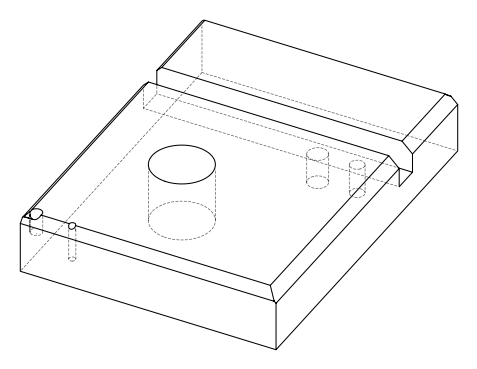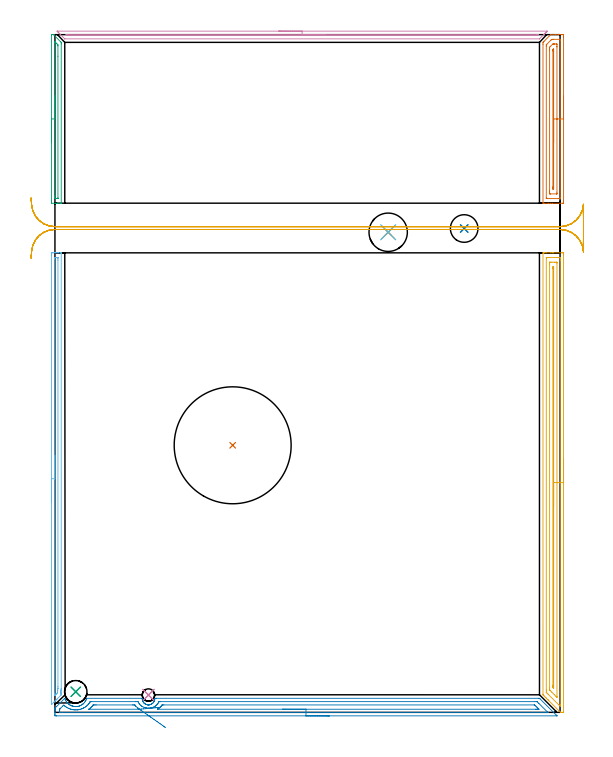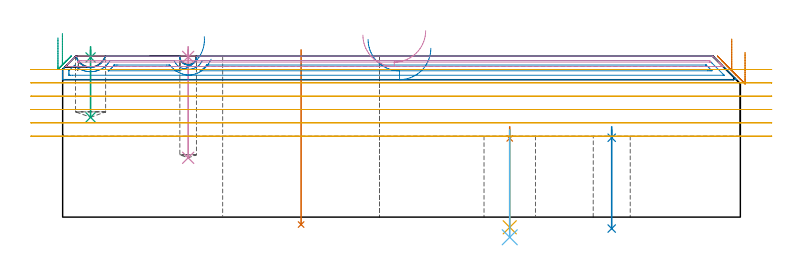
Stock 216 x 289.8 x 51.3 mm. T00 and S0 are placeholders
(PLAN: 17 operations, 8 tool changes, 29.4 min)
(1 SPOT_DRILL | STEP1HOLE | NXT0321_9005460120000 | 0.04 min | 2802 mm3)
(2 SPOT_DRILL_1 | STEP1HOLE_2 | NXT0321_9005460120000 | 0.03 min | 2780 mm3)
(3 SPOT_DRILL_2 | STEP1POCKET | NXT0321_9005460120000 | 0.03 min | 1 mm3)
(4 SPOT_DRILL_3 | STEP1POCKET_1 | NXT0321_9005460120000 | 0.03 min | 0 mm3)
(5 DRILL_THROUGH_HOLE_INTO_CENTER | STEP1HOLE | NXT0301_067 | 0.13 min | 1891 mm3)
(6 DRILL_TO_ENLARGE_THROUGH_HOLE | STEP1HOLE | UGT0301_288 | 0.14 min | 6132 mm3)
(7 INDEXABLE_INSERT_DRILL_THROUGH_HOLE_FROM_SOLID | STEP1HOLE_1 | NXT0302_038 | 0.22 min | 100703 mm3)
(8 DRILL_THROUGH_HOLE_INTO_CENTER_1 | STEP1HOLE_2 | NXT0301_089 | 0.13 min | 2913 mm3)
(9 DRILL_BLIND_HOLE_INTO_CENTER | STEP1POCKET | NXT0301_067 | 0.09 min | 1321 mm3)
(10 DRILL_BLIND_HOLE_INTO_CENTER_1 | STEP1POCKET_1 | NXT0301_024 | 0.14 min | 694 mm3)
(11 AREA_MILL | FG_CHAMFER_SURFACE | UGT0205_001 | 6.35 min | 7817 mm3)
(12 AREA_MILL_1 | FG_CHAMFER_SURFACE_1 | UGT0205_001 | 3.23 min | 1752 mm3)
(13 AREA_MILL_2 | FG_CHAMFER_SURFACE_2 | UGT0205_001 | 2.45 min | 3002 mm3)
(14 AREA_MILL_3 | FG_CHAMFER_SURFACE_3 | UGT0205_001 | 5.31 min | 5803 mm3)
(15 AREA_MILL_4 | FG_CHAMFER_SURFACE_4 | UGT0205_001 | 1.3 min | 664 mm3)
(16 AREA_MILL_5 | FG_CHAMFER_SURFACE_5 | UGT0205_001 | 3.45 min | 1115 mm3)
(17 MILL_RECTANGULAR_SLOT | SLOT_RECTANGULAR | UGT0201_136 | Follow Part, ap 5, ae 75% | 6.29 min | 108094 mm3)
(TOOL NXT0321_9005460120000 | NC Spot Drill, 142deg, 12mm, Carbide, Uncoated | D12 PA142 FL30 Z2)
(TOOL NXT0301_067 | Carbide Drill 9.6mm [860.1-0960-029A1-MM 2214] | D9.6 PA140 FL47 Z2)
(TOOL UGT0301_288 | Twist Drill 16.4 mm | D16.4 PA118 FL125 Z2)
(TOOL NXT0302_038 | Index. Insert Drill 50mm [880-D5000L50-04] | D50 PA176 FL200 Z2)
(TOOL NXT0301_089 | Carbide Drill 11.8mm [860.1-1180-035A1-MM 2214] | D11.8 PA140 FL55 Z2)
(TOOL NXT0301_024 | Carbide Drill 5.3mm [860.1-0530-027A1-MM 2214] | D5.3 PA140 FL44 Z2)
(TOOL UGT0205_001 | Chamfer Mill 20 x 3 x 45 deg. | D20 FL50 Z2)
(TOOL UGT0201_136 | Carbide End Mill 20.0 | D20 FL30 Z4)
(OP 1 SPOT_DRILL)
G17 G21 G94 G90
T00 M6
G54
G17 G0 G90 X142.5 Y205.3 S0 M3
G43 Z61.3 H0
G94 G81 G98 Z25.094 F250. R28.8
G80
M5
M2
(OP 2 SPOT_DRILL_1)
G17 G21 G94 G90
T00 M6
G54
G17 G0 G90 X175. Y206.9 S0 M3
G43 Z61.3 H0
G94 G81 G98 Z25.292 F250. R28.8
G80
M5
M2
(OP 3 SPOT_DRILL_2)
G17 G21 G94 G90
T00 M6
G54
G17 G0 G90 X8.9 Y8.8 S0 M3
G43 Z61.3 H0
G94 G81 G98 Z50.883 F250. R54.3
G80
M5
M2
(OP 4 SPOT_DRILL_3)
G17 G21 G94 G90
T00 M6
G54
G17 G0 G90 X40. Y7.4 S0 M3
G43 Z61.3 H0
G94 G81 G98 Z51.068 F250. R54.3
G80
M5
M2
(OP 5 DRILL_THROUGH_HOLE_INTO_CENTER)
G17 G21 G94 G90
T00 M6
G54
G17 G0 G90 X142.5 Y205.3 S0 M3
G43 Z61.3 H1
G94 G81 G98 Z-3.247 F250. R27.8
G80
M5
M2
(OP 6 DRILL_TO_ENLARGE_THROUGH_HOLE)
G17 G21 G94 G90
T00 M6
G54
G17 G0 G90 X142.5 Y205.3 S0 M3
G43 Z61.3 H0
G94 G81 G98 Z-6.427 F250. R27.8
G80
M5
M2
(OP 7 INDEXABLE_INSERT_DRILL_THROUGH_HOLE_FROM_SOLID)
G17 G21 G94 G90
T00 M6
G54
G17 G0 G90 X76. Y114.2 S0 M3
G43 Z61.3 H1
G94 G81 G98 Z-2.373 F250. R53.3
G80
M5
M2
(OP 8 DRILL_THROUGH_HOLE_INTO_CENTER_1)
G17 G21 G94 G90
T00 M6
G54
G17 G0 G90 X175. Y206.9 S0 M3
G43 Z61.3 H1
G94 G81 G98 Z-3.647 F250. R27.8
G80
M5
M2
(OP 9 DRILL_BLIND_HOLE_INTO_CENTER)
G17 G21 G94 G90
T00 M6
G54
G17 G0 G90 X8.9 Y8.8 S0 M3
G43 Z61.3 H1
G94 G81 G98 Z31.8 F250. R53.3
G80
M5
M2
(OP 10 DRILL_BLIND_HOLE_INTO_CENTER_1)
G17 G21 G94 G90
T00 M6
G54
G17 G0 G90 X40. Y7.4 S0 M3
G43 Z61.3 H1
G94 G81 G98 Z18.9 F250. R53.3
G80
M5
M2
(OP 11 AREA_MILL)
G17 G21 G94 G90
T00 M6
G54
G17 G0 G90 X217.5 Y108.25 S1061 M3
G43 Z61.3 H0
Z52.5
G94 G1 Y108.212 Z51.628 F250.
Y108.098 Z50.764
Y107.909 Z49.912
Y107.647 Z49.08
Y107.313 Z48.274
Y106.91 Z47.5
Y106.442 Z46.764
Y105.91 Z46.072
Y105.321 Z45.429
Y104.678 Z44.84
Y103.986 Z44.308
Y103.25 Z43.84
Y102.476 Z43.437
Y101.67 Z43.103
Y100.838 Z42.841
Y99.986 Z42.652
Y99.122 Z42.538
Y98.25 Z42.5
Y0.151
X217.495 Y0.037 Z42.504
X217.493 Y0.01 Z42.506
X217.348 Y0. Z42.651
X216.776 Z43.223
X216.198 Y0.01 Z43.8
X216.182 Y0.023 Z43.817
X216.049 Y0.151 Z43.949
X211.046 Y5.154 Z48.954
X210.899 Y5.3 Z49.098
X210.846 Y5.353 Z49.152
X210.198 Y6.002 Z49.802
X210.018 Y6.18 Z49.978
X209.361 Y6.839 Z50.639
X209.138 Y7.062 Z50.862
X208.904 Y7.296 Z51.096
X208.704 Y7.493 Z51.289
X208.7 Y7.731 Z51.3
Y196.439
X208.73 Y196.49 Z51.269
X208.9 Y196.5 Z51.099
X208.996 Z51.003
X209.424 Z50.576
X210.018 Z49.976
X212.077 Z47.921
X212.66 Z47.335
X213.111 Z46.884
X216.771 Z43.226
X217.062 Y196.497 Z42.935
X217.491 Y196.49 Z42.506
X217.495 Y196.342 Z42.503
X217.499 Y195.903 Z42.501
X217.5 Y195.46 Z42.5
Y98.25
X216.086 Z43.914
X216.085 Y3.369 Z43.915
Y3.272
X216.079 Y2.589 Z43.921
X215.379 Y3.272 Z44.621
X215.301 Y3.349 Z44.699
X210.899 Y7.751 Z49.101
X210.466 Y8.185 Z49.534
X210.249 Y8.407 Z49.751
X210.141 Y8.52 Z49.859
X210.121 Y8.546 Z49.879
X210.119 Y8.571 Z49.881
X210.117 Y8.623 Z49.883
X210.114 Y9.417 Z49.886
Y9.515
X210.115 Y194.319 Z49.885
X210.116 Y194.418 Z49.884
X210.118 Y194.466 Z49.882
X210.12 Y194.484 Z49.88
X210.149 Y194.49 Z49.851
X210.526 Y194.498 Z49.474
X210.899 Y194.499 Z49.101
X211.404 Y194.5 Z48.596
X214.926 Z45.074
X215.301 Y194.499 Z44.699
X215.81 Y194.497 Z44.19
X215.996 Y194.49 Z44.004
X216.079 Y194.473 Z43.921
X216.084 Y194.219 Z43.916
X216.085 Y194.12 Z43.915
X216.086 Y193.325 Z43.914
Y98.25
X214.672 Z45.328
X214.671 Y6.839 Z45.329
X214.67 Y6.587 Z45.33
X214.668 Y6.501 Z45.332
X214.665 Y6.451 Z45.335
X214.581 Y6.529 Z45.419
X214.421 Y6.682 Z45.579
X214.26 Y6.839 Z45.74
X213.54 Y7.559 Z46.46
X212.476 Y8.623 Z47.524
X211.779 Y9.323 Z48.221
X211.593 Y9.515 Z48.407
X211.535 Y9.583 Z48.465
X211.533 Y9.642 Z48.467
X211.531 Y9.767 Z48.469
X211.529 Y10.406 Z48.471
X211.528 Y10.66 Z48.472
X211.529 Y191.698 Z48.471
X211.531 Y192.336 Z48.469
X211.534 Y192.462 Z48.466
X211.535 Y192.486 Z48.465
X211.565 Y192.491 Z48.435
X211.62 Y192.498 Z48.38
X211.779 Y192.499 Z48.221
X212.498 Y192.5 Z47.502
X213.54 Z46.46
X214.26 Y192.499 Z45.74
X214.421 Y192.496 Z45.579
X214.582 Y192.49 Z45.418
X214.665 Y192.479 Z45.335
X214.668 Y192.421 Z45.332
X214.669 Y192.336 Z45.331
X214.671 Y192.083 Z45.329
X214.672 Y98.25 Z45.328
X213.257 Z46.743
Y10.693
X213.255 Y10.406 Z46.745
X213.252 Y10.332 Z46.748
X213.251 Y10.311 Z46.749
X213.238 Y10.321 Z46.762
X213.149 Y10.406 Z46.851
X212.95 Y10.624 Z47.05
X212.946 Y10.831 Z47.054
X212.944 Y11.011 Z47.056
X212.943 Y11.298 Z47.057
Y11.617
Y189.661
X212.944 Y189.947 Z47.056
X212.946 Y190.262 Z47.054
X212.95 Y190.424 Z47.05
X212.96 Y190.49 Z47.04
X213.003 Y190.493 Z46.997
X213.1 Y190.495 Z46.9
X213.197 Y190.493 Z46.803
X213.24 Y190.49 Z46.76
X213.25 Y190.424 Z46.75
X213.253 Y190.266 Z46.747
X213.256 Y189.948 Z46.744
X213.257 Y189.661 Z46.743
Y189.342
Y98.25
Y97.378 Z46.781
Y96.514 Z46.895
Y95.662 Z47.083
Y94.83 Z47.346
Y94.024 Z47.68
Y93.25 Z48.082
Y92.514 Z48.551
Y91.822 Z49.082
Y91.179 Z49.672
Y90.59 Z50.315
Y90.058 Z51.007
Y89.59 Z51.743
Y89.187 Z52.516
Y88.853 Z53.322
Y88.591 Z54.154
Y88.402 Z55.006
Y88.288 Z55.871
Y88.25 Z56.743
G0 Z61.3
M5
M2
(OP 12 AREA_MILL_1)
G17 G21 G94 G90
T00 M6
G54
G17 G0 G90 X-1.5 Y89.9 S1061 M3
G43 Z61.3 H0
Z57.1
G94 G1 Y89.938 Z56.228 F250.
Y90.052 Z55.364
Y90.241 Z54.512
Y90.503 Z53.68
Y90.837 Z52.874
Y91.24 Z52.1
Y91.708 Z51.364
Y92.24 Z50.672
Y92.829 Z50.029
Y93.472 Z49.44
Y94.164 Z48.909
Y94.9 Z48.44
Y95.674 Z48.037
Y96.48 Z47.703
Y97.312 Z47.441
Y98.164 Z47.252
Y99.028 Z47.138
Y99.9 Z47.1
Y195.354
X-1.499 Y195.888 Z47.101
X-1.496 Y196.243 Z47.102
X-1.492 Y196.49 Z47.103
X-1.149 Y196.5 Z47.446
X-0.873 Z47.722
X-0.274 Z48.32
X0.276 Z48.873
X0.6 Z49.196
X1.151 Z49.746
X1.474 Z50.069
X2.44 Z51.039
X2.572 Y196.497 Z51.165
X2.698 Y196.49 Z51.289
X2.7 Y196.334 Z51.3
X2.697 Y10.136 Z51.297
X2.691 Y10.02 Z51.286
X2.663 Y9.814 Z51.26
X2.66 Y9.797 Z51.258
X2.593 Y9.353 Z51.19
X2.591 Y9.321 Z51.186
X2.589 Y9.269 Z51.181
X2.564 Y8.907 Z51.156
X2.568 Y8.754 Z51.157
X2.572 Y8.461 Z51.168
X2.583 Y8.376 Z51.176
X2.61 Y8.112 Z51.21
X2.622 Y8.013 Z51.221
X2.66 Y7.791 Z51.259
X2.695 Y7.623 Z51.289
X2.697 Y7.568 Z51.293
X2.698 Y7.533 Z51.296
X2.697 Y7.507 Z51.297
X2.696 Y7.496 Z51.296
X2.349 Y7.147 Z50.946
X1.037 Y5.835 Z49.633
X0.899 Y5.698 Z49.497
X0.742 Y5.54 Z49.339
X0.6 Y5.398 Z49.196
X0.452 Y5.251 Z49.05
X0.313 Y5.112 Z48.911
X0.163 Y4.96 Z48.758
X0.006 Y4.805 Z48.604
X-0.115 Y4.684 Z48.483
X-0.274 Y4.523 Z48.32
X-0.441 Y4.358 Z48.157
X-1.367 Y3.432 Z47.231
X-1.492 Y3.309 Z47.106
X-1.495 Y3.312 Z47.103
X-1.498 Y3.332 Z47.101
X-1.5 Y3.465 Z47.1
Y99.9
X-0.086 Z48.514
X-0.085 Y193.909 Z48.515
X-0.084 Y194.102 Z48.516
X-0.08 Y194.452 Z48.52
X-0.079 Y194.487 Z48.521
X-0.023 Y194.491 Z48.577
X0.081 Y194.496 Z48.681
X0.211 Y194.499 Z48.811
X0.6 Y194.5 Z49.2
X1.086 Y194.499 Z49.686
X1.235 Y194.493 Z49.835
X1.263 Y194.49 Z49.863
X1.279 Y194.482 Z49.879
X1.281 Y194.449 Z49.881
X1.284 Y194.296 Z49.884
X1.285 Y194.102 Z49.885
X1.286 Y193.402 Z49.886
X1.282 Y11.055 Z49.882
X1.278 Y10.362 Z49.878
X1.276 Y10.261 Z49.876
X1.265 Y10.162 Z49.865
X1.191 Y9.559 Z49.791
X1.171 Y9.269 Z49.771
X1.154 Y8.99 Z49.754
X1.151 Y8.458 Z49.751
X1.149 Y8.422 Z49.749
X1.117 Y8.376 Z49.717
X0.859 Y8.112 Z49.459
X0.6 Y7.85 Z49.2
X0.419 Y7.669 Z49.019
X0.234 Y7.484 Z48.834
X0.042 Y7.294 Z48.642
X-0.026 Y7.23 Z48.574
X-0.078 Y7.183 Z48.522
X-0.082 Y7.287 Z48.518
X-0.084 Y7.484 Z48.516
X-0.085 Y7.893 Z48.515
X-0.086 Y8.184 Z48.514
Y99.9
Y100.772 Z48.552
Y101.636 Z48.666
Y102.488 Z48.855
Y103.32 Z49.117
Y104.126 Z49.451
Y104.9 Z49.854
Y105.636 Z50.323
Y106.328 Z50.854
Y106.971 Z51.443
Y107.56 Z52.086
Y108.092 Z52.779
Y108.56 Z53.514
Y108.963 Z54.288
Y109.297 Z55.094
Y109.559 Z55.926
Y109.748 Z56.778
Y109.862 Z57.643
Y109.9 Z58.514
G0 Z61.3
M5
M2
(OP 13 AREA_MILL_2)
G17 G21 G94 G90
T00 M6
G54
G17 G0 G90 X217.5 Y263.75 S1061 M3
G43 Z61.3 H0
Z52.5
G94 G1 Y263.712 Z51.628 F250.
Y263.598 Z50.764
Y263.409 Z49.912
Y263.147 Z49.08
Y262.813 Z48.274
Y262.41 Z47.5
Y261.941 Z46.764
Y261.41 Z46.072
Y260.821 Z45.429
Y260.178 Z44.84
Y259.486 Z44.308
Y258.75 Z43.84
Y257.976 Z43.437
Y257.17 Z43.103
Y256.338 Z42.841
Y255.486 Z42.652
Y254.622 Z42.538
Y253.75 Z42.5
Y218.686
X217.499 Y218.24 Z42.501
X217.494 Y217.804 Z42.503
X217.491 Y217.709 Z42.505
X217.062 Y217.7 Z42.934
X212.66 Z47.333
X211.969 Z48.028
X211.779 Z48.218
X211.089 Z48.908
X210.899 Z49.098
X209.412 Z50.587
X209.138 Z50.86
X208.887 Y217.701 Z51.111
X208.706 Y217.71 Z51.292
X208.7 Y217.796 Z51.3
Y285.709
X208.706 Y286.502 Z51.291
X208.798 Y286.597 Z51.2
X209.138 Y286.939 Z50.86
X211.998 Y289.799 Z47.999
X214.041 Y289.8 Z45.958
X215.301 Z44.696
X215.491 Z44.506
X216.182 Z43.812
X216.717 Z43.277
X217.062 Y289.797 Z42.932
X217.49 Y289.791 Z42.505
X217.494 Y289.695 Z42.502
X217.499 Y289.26 Z42.501
X217.5 Y288.819 Z42.5
Y253.75
X216.086 Z43.914
X216.085 Y220.015 Z43.915
X216.082 Y219.818 Z43.918
X216.079 Y219.723 Z43.921
X216.068 Y219.71 Z43.932
X216.016 Y219.705 Z43.984
X215.926 Y219.702 Z44.074
X215.614 Y219.7 Z44.386
X215.301 Z44.699
X210.33 Y219.701 Z49.67
X210.19 Y219.705 Z49.81
X210.131 Y219.71 Z49.869
X210.121 Y219.719 Z49.879
X210.118 Y219.743 Z49.882
X210.115 Y219.801 Z49.885
X210.114 Y219.918 Z49.886
Y220.015
Y284.821
X210.116 Y285.217 Z49.884
X210.119 Y285.414 Z49.881
X210.121 Y285.459 Z49.879
X210.143 Y285.486 Z49.857
X210.189 Y285.537 Z49.811
X210.359 Y285.709 Z49.641
X212.135 Y287.485 Z47.865
X212.402 Y287.744 Z47.598
X212.438 Y287.777 Z47.562
X212.504 Y287.79 Z47.496
X212.66 Y287.794 Z47.34
X213.228 Y287.8 Z46.772
X215.87 Y287.799 Z44.13
X216.01 Y287.794 Z43.99
X216.069 Y287.79 Z43.931
X216.079 Y287.781 Z43.921
X216.082 Y287.757 Z43.918
X216.085 Y287.699 Z43.915
X216.086 Y287.582 Z43.914
Y287.485
Y253.75
X214.672 Z45.328
X214.671 Y222.426 Z45.329
X214.667 Y221.791 Z45.333
X214.665 Y221.731 Z45.335
X214.656 Y221.71 Z45.344
X214.601 Y221.705 Z45.399
X214.51 Y221.701 Z45.49
X211.869 Y221.7 Z48.131
X211.779 Y221.702 Z48.221
X211.689 Y221.706 Z48.311
X211.535 Y221.716 Z48.465
X211.533 Y221.791 Z48.467
X211.53 Y222.042 Z48.47
X211.529 Y222.679 Z48.471
X211.528 Y222.931 Z48.472
X211.529 Y283.299 Z48.471
X211.53 Y283.934 Z48.47
X211.533 Y284.182 Z48.467
X211.539 Y284.428 Z48.461
X211.779 Y284.678 Z48.221
X211.85 Y284.75 Z48.15
X212.734 Y285.634 Z47.266
X212.811 Y285.709 Z47.189
X212.892 Y285.781 Z47.108
X213.18 Y285.793 Z46.82
X213.36 Y285.798 Z46.64
X213.45 Y285.8 Z46.55
X213.54 Z46.46
X214.331 Z45.669
X214.421 Y285.798 Z45.579
X214.511 Y285.794 Z45.489
X214.665 Y285.784 Z45.335
X214.667 Y285.709 Z45.333
X214.67 Y285.458 Z45.33
X214.671 Y284.821 Z45.329
X214.672 Y284.569 Z45.328
Y253.75
X213.257 Z46.743
Y224.454
X213.256 Y224.137 Z46.744
X213.252 Y223.857 Z46.748
X213.247 Y223.71 Z46.753
X213.1 Y223.709 Z46.9
X212.953 Y223.71 Z47.047
X212.949 Y223.852 Z47.051
X212.944 Y224.167 Z47.056
X212.943 Y224.454 Z47.057
Y224.739
Y282.761
X212.944 Y283.046 Z47.056
X212.947 Y283.259 Z47.053
X212.95 Y283.355 Z47.05
X212.961 Y283.401 Z47.039
X212.998 Y283.443 Z47.002
X213.071 Y283.519 Z46.929
X213.144 Y283.591 Z46.856
X213.242 Y283.682 Z46.758
X213.25 Y283.552 Z46.75
X213.255 Y283.334 Z46.745
X213.257 Y283.046 Z46.743
Y282.729
Y253.75
Y252.878 Z46.781
Y252.013 Z46.895
Y251.162 Z47.083
Y250.33 Z47.346
Y249.524 Z47.68
Y248.75 Z48.082
Y248.014 Z48.551
Y247.322 Z49.082
Y246.679 Z49.672
Y246.09 Z50.315
Y245.558 Z51.007
Y245.09 Z51.743
Y244.687 Z52.516
Y244.353 Z53.322
Y244.091 Z54.154
Y243.902 Z55.006
Y243.788 Z55.871
Y243.75 Z56.743
G0 Z61.3
M5
M2
(OP 14 AREA_MILL_3)
G17 G21 G94 G90
T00 M6
G54
G17 G0 G90 X117.35 Y-1.5 S1061 M3
G43 Z61.3 H0
Z53.8
G94 G1 X117.312 Z52.928 F250.
X117.198 Z52.063
X117.009 Z51.212
X116.747 Z50.38
X116.413 Z49.574
X116.01 Z48.8
X115.542 Z48.064
X115.011 Z47.372
X114.421 Z46.729
X113.778 Z46.14
X113.086 Z45.608
X112.35 Z45.14
X111.576 Z44.737
X110.77 Z44.403
X109.938 Z44.141
X109.087 Z43.952
X108.222 Z43.838
X107.35 Z43.8
X0.616
X0.479 Y-1.499 Z43.801
X0.002 Y-1.491 Z43.805
X0. Y-1.215 Z44.082
Y-0.878 Z44.419
Y-0.322 Z44.974
Y0.016 Z45.311
Y0.692 Z45.992
Y1.127 Z46.427
X0.004 Y1.8 Z47.1
X0.005 Y1.803 Z47.102
X0.169 Y1.97 Z47.267
X0.299 Y2.101 Z47.397
X0.665 Y2.465 Z47.765
X4.197 Y5.994 Z51.293
X4.2 Y5.992 Z51.291
X4.226 Y5.972 Z51.271
X4.233 Y5.957 Z51.255
X4.423 Y5.46 Z50.759
X4.486 Y5.325 Z50.625
X4.6 Y5.082 Z50.381
X4.689 Y4.931 Z50.228
X4.862 Y4.634 Z49.931
X5.177 Y4.196 Z49.492
X5.186 Y4.186 Z49.482
X5.381 Y3.972 Z49.269
X5.466 Y3.888 Z49.184
X5.551 Y3.802 Z49.101
X5.596 Y3.758 Z49.058
X5.823 Y3.561 Z48.858
X5.967 Y3.445 Z48.745
X6.06 Y3.372 Z48.672
X6.152 Y3.306 Z48.606
X6.377 Y3.173 Z48.473
X6.546 Y3.074 Z48.372
X6.952 Y2.87 Z48.166
X7.314 Y2.733 Z48.03
X7.395 Y2.703 Z48.
X7.416 Y2.697 Z47.994
X7.695 Y2.618 Z47.916
X7.761 Y2.601 Z47.897
X7.845 Y2.576 Z47.875
X7.878 Y2.57 Z47.869
X8.211 Y2.515 Z47.81
X8.29 Y2.501 Z47.798
X8.314 Y2.498 Z47.796
X8.395 Y2.493 Z47.786
X8.737 Y2.463 Z47.757
X8.852 Y2.467 Z47.755
X8.871 Y2.466 Z47.757
X8.906 Y2.467 Z47.756
X8.945 Z47.757
X8.962 Y2.469
X9.184 Y2.471 Z47.765
X9.215 Y2.474 Z47.768
X9.547 Y2.51 Z47.802
X9.629 Y2.517 Z47.812
X10.078 Y2.608 Z47.905
X10.469 Y2.725 Z48.022
X10.522 Y2.74 Z48.039
X10.974 Y2.929 Z48.227
X11.414 Y3.159 Z48.458
X11.645 Y3.306 Z48.605
X11.984 Y3.571 Z48.871
X11.997 Y3.582 Z48.882
X12.227 Y3.787 Z49.084
X12.307 Y3.857 Z49.154
X12.613 Y4.195 Z49.492
X12.927 Y4.617 Z49.916
X13.199 Y5.06 Z50.36
X13.351 Y5.408 Z50.708
X13.4 Y5.52 Z50.82
X13.574 Y6.001 Z51.299
X37.24 Y6. Z51.3
X37.29 Y6.002 Z51.298
X37.303 Y5.96 Z51.257
X37.339 Y5.524 Z50.819
X37.372 Y5.378 Z50.673
X37.439 Y5.082 Z50.381
X37.446 Y5.061 Z50.361
X37.522 Y4.846 Z50.145
X37.632 Y4.618 Z49.918
X37.762 Y4.402 Z49.701
X37.912 Y4.194 Z49.493
X38.044 Y4.045 Z49.344
X38.129 Y3.961 Z49.26
X38.187 Y3.905 Z49.202
X38.393 Y3.738 Z49.038
X38.498 Y3.668 Z48.968
X38.61 Y3.594 Z48.893
X38.685 Y3.554 Z48.853
X38.84 Y3.472 Z48.77
X39.022 Y3.394 Z48.691
X39.079 Y3.369 Z48.666
X39.187 Y3.331 Z48.63
X39.259 Y3.307 Z48.605
X39.335 Y3.293 Z48.59
X39.469 Y3.268 Z48.563
X39.612 Y3.239 Z48.537
X39.659 Y3.233 Z48.532
X39.707 Y3.228 Z48.524
X39.784 Y3.218 Z48.517
X39.797 Y3.217 Z48.515
X39.881 Y3.208 Z48.504
X39.915 Z48.502
X40.07 Y3.205 Z48.5
X40.108 Y3.207 Z48.502
X40.167 Y3.21 Z48.507
X40.277 Y3.22 Z48.52
X40.361 Y3.23 Z48.528
X40.451 Y3.246 Z48.542
X40.553 Y3.262 Z48.561
X40.561 Y3.264 Z48.563
X40.742 Y3.307 Z48.605
X40.808 Y3.331 Z48.625
X40.864 Y3.348 Z48.645
X40.933 Y3.376 Z48.674
X41.102 Y3.446 Z48.743
X41.255 Y3.524 Z48.82
X41.332 Y3.561 Z48.859
X41.549 Y3.698 Z48.997
X41.702 Y3.814 Z49.112
X41.757 Y3.856 Z49.153
X41.791 Y3.888 Z49.186
X41.928 Y4.019 Z49.318
X42.087 Y4.195 Z49.493
X42.148 Y4.279 Z49.577
X42.238 Y4.402 Z49.701
X42.368 Y4.618 Z49.918
X42.478 Y4.846 Z50.145
X42.564 Y5.082 Z50.381
X42.649 Y5.389 Z50.688
X42.682 Y5.679 Z50.977
X42.696 Y5.844 Z51.142
X42.71 Y6.002 Z51.298
X43.426 Y6. Z51.3
X206.939
X207.205 Y5.994 Z51.292
X207.329 Y5.871 Z51.17
X207.375 Y5.825 Z51.125
X214.382 Y-1.182 Z44.117
X214.526 Y-1.325 Z43.972
X214.68 Y-1.483 Z43.815
X214.683 Y-1.495 Z43.803
X214.68 Y-1.499 Z43.799
X107.35 Y-1.5 Z43.8
Y-0.086 Z45.214
X3.193
X2.402 Y-0.085 Z45.215
X2.3 Y-0.083 Z45.217
X2.098 Y-0.079 Z45.221
X2.009 Y-0.071 Z45.229
X2.006 Y-0.041 Z45.259
X2.004 Y0.016 Z45.316
X2.001 Y0.508 Z45.808
X2.003 Y0.91 Z46.21
X2.008 Y1.303 Z46.603
X2.018 Y1.357 Z46.657
X2.047 Y1.389 Z46.689
X2.124 Y1.47 Z46.77
X2.402 Y1.752 Z47.052
X3.347 Y2.697 Z47.997
X3.768 Y3.106 Z48.406
X4.188 Y2.741 Z48.041
X4.243 Y2.697 Z47.997
X4.717 Y2.331 Z47.631
X5.081 Y2.105 Z47.405
X5.636 Y1.803 Z47.103
X5.975 Y1.642 Z46.942
X6.24 Y1.538 Z46.838
X6.629 Y1.403 Z46.703
X6.868 Y1.335 Z46.635
X7.147 Y1.258 Z46.558
X7.485 Y1.186 Z46.486
X7.636 Y1.159 Z46.459
X7.761 Y1.141 Z46.441
X8.119 Y1.096 Z46.396
X8.501 Y1.062 Z46.362
X8.654 Y1.054 Z46.354
X9.389 Y1.068 Z46.368
X9.547 Y1.08 Z46.38
X9.637 Y1.088 Z46.388
X9.992 Y1.131 Z46.431
X10.302 Y1.186 Z46.486
X10.44 Y1.213 Z46.513
X10.706 Y1.271 Z46.571
X10.914 Y1.329 Z46.629
X11.334 Y1.455 Z46.755
X11.586 Y1.55 Z46.85
X12.182 Y1.803 Z47.103
X12.218 Y1.821 Z47.121
X12.227 Y1.825 Z47.125
X12.786 Y2.138 Z47.438
X13.12 Y2.361 Z47.661
X13.309 Y2.508 Z47.808
X13.544 Y2.697 Z47.997
X13.793 Y2.917 Z48.217
X14.013 Y3.13 Z48.43
X14.232 Y3.372 Z48.672
X14.413 Y3.59 Z48.89
X14.623 Y3.874 Z49.174
X14.906 Y4.293 Z49.593
X14.981 Y4.41 Z49.71
X15.028 Y4.484 Z49.784
X15.084 Y4.568 Z49.868
X15.394 Y4.579 Z49.879
X15.596 Y4.584 Z49.884
X15.698 Y4.585 Z49.885
X34.556 Y4.586 Z49.886
X35.35 Y4.584 Z49.884
X35.449 Y4.582 Z49.882
X35.543 Y4.579 Z49.879
X35.715 Y4.219 Z49.519
X35.975 Y3.782 Z49.082
X36.114 Y3.59 Z48.89
X36.343 Y3.314 Z48.614
X36.655 Y3.006 Z48.306
X37.053 Y2.697 Z47.997
X37.236 Y2.575 Z47.875
X37.526 Y2.406 Z47.706
X38.129 Y2.131 Z47.431
X38.478 Y2.012 Z47.312
X38.918 Y1.908 Z47.208
X38.976 Y1.895 Z47.195
X39.022 Y1.887 Z47.187
X39.061 Y1.881 Z47.181
X39.631 Y1.803 Z47.103
X39.915 Y1.791 Z47.091
X39.927
X40.388 Y1.803 Z47.103
X40.808 Y1.851 Z47.151
X41.192 Y1.929 Z47.229
X41.5 Y2.005 Z47.305
X41.588 Y2.031 Z47.331
X41.702 Y2.07 Z47.37
X42.15 Y2.248 Z47.548
X42.595 Y2.473 Z47.773
X42.733 Y2.559 Z47.859
X42.949 Y2.697 Z47.997
X43.256 Y2.929 Z48.229
X43.488 Y3.143 Z48.443
X43.706 Y3.372 Z48.672
X43.886 Y3.59 Z48.89
X44.089 Y3.883 Z49.183
X44.381 Y4.414 Z49.714
X44.403 Y4.462 Z49.762
X44.415 Y4.484 Z49.784
X44.469 Y4.579 Z49.879
X45.173 Y4.586 Z49.886
X205.153
X205.946 Y4.584 Z49.884
X206.046 Y4.582 Z49.882
X206.142 Y4.579 Z49.879
X206.254 Y4.484 Z49.784
X206.939 Y3.81 Z49.11
X210.512 Y0.238 Z45.538
X210.731 Y0.016 Z45.316
X210.802 Y-0.061 Z45.239
X210.817 Y-0.079 Z45.221
X210.782 Y-0.081 Z45.219
X210.715 Y-0.084 Z45.216
X210.613 Y-0.086 Z45.214
X210.512
X107.35
Y1.328 Z46.628
X43.962 Y1.329 Z46.629
X43.9 Y1.33 Z46.63
X43.869 Y1.331 Z46.631
X43.828 Y1.334 Z46.634
X43.851 Y1.355 Z46.655
X43.901 Y1.389 Z46.689
X44.068 Y1.5 Z46.8
X44.381 Y1.704 Z47.004
X44.439 Y1.745 Z47.045
X44.515 Y1.803 Z47.103
X44.808 Y2.037 Z47.337
X44.929 Y2.148 Z47.448
X45.274 Y2.481 Z47.781
X45.378 Y2.594 Z47.894
X45.465 Y2.697 Z47.997
X45.777 Y3.087 Z48.387
X45.831 Y3.152 Z48.452
X45.846 Y3.165 Z48.465
X45.872 Y3.167 Z48.467
X45.93 Y3.169 Z48.469
X46.167 Y3.171 Z48.471
X46.586
X204.916
X205.034 Y3.17 Z48.47
X205.093 Y3.167 Z48.467
X205.118 Y3.165 Z48.465
X205.153 Y3.139 Z48.439
X205.602 Y2.697 Z47.997
X206.046 Y2.255 Z47.555
X206.497 Y1.803 Z47.103
X206.939 Y1.357 Z46.657
X206.953 Y1.336 Z46.636
X206.939 Y1.334 Z46.634
X206.519 Y1.33 Z46.63
X206.046 Y1.329 Z46.629
X205.627 Y1.328 Z46.628
X107.35
X106.479 Z46.666
X105.614 Z46.78
X104.762 Z46.969
X103.93 Z47.231
X103.124 Z47.565
X102.35 Z47.968
X101.614 Z48.437
X100.922 Z48.968
X100.279 Z49.557
X99.69 Z50.201
X99.159 Z50.893
X98.69 Z51.628
X98.287 Z52.402
X97.953 Z53.208
X97.691 Z54.04
X97.502 Z54.892
X97.388 Z55.757
X97.35 Z56.628
G0 Z61.3
X45.148 Y2.17
Z57.512
G1 X45.19 Y2.174 Z56.641
X45.156 Y2.17 Z55.769
X45.047 Y2.16 Z54.904
X44.864 Y2.143 Z54.051
X44.607 Y2.119 Z53.218
X44.278 Y2.089 Z52.41
X43.881 Y2.052 Z51.634
X43.418 Y2.009 Z50.896
X42.893 Y1.96 Z50.201
X42.309 Y1.906 Z49.555
X41.672 Y1.846 Z48.963
X40.985 Y1.783 Z48.428
X40.255 Y1.715 Z47.956
X39.486 Y1.643 Z47.549
X38.686 Y1.569 Z47.211
X37.859 Y1.492 Z46.945
X37.011 Y1.413 Z46.751
X36.151 Y1.333 Z46.633
X36.138 Y1.332 Z46.632
X36.082 Y1.33 Z46.63
X35.923 Y1.329 Z46.629
X14.688
X14.575 Y1.33 Z46.63
X14.536 Y1.333 Z46.633
X14.527 Y1.335 Z46.635
Y1.337 Z46.637
X14.595 Y1.394 Z46.694
X14.77 Y1.533 Z46.833
X14.906 Y1.642 Z46.942
X14.995 Y1.715 Z47.015
X15.097 Y1.803 Z47.103
X15.465 Y2.138 Z47.438
X15.8 Y2.474 Z47.774
X15.905 Y2.591 Z47.891
X15.994 Y2.697 Z47.997
X16.307 Y3.083 Z48.383
X16.36 Y3.145 Z48.445
X16.375 Y3.162 Z48.462
X16.398 Y3.165 Z48.465
X16.456 Y3.168 Z48.468
X16.693 Y3.17 Z48.47
X17.112 Y3.171 Z48.471
X17.586
X33.189
X33.663 Y3.17 Z48.47
X34.087 Y3.167 Z48.467
X34.134 Y3.165 Z48.465
X34.204 Y3.094 Z48.394
X34.239 Y3.052 Z48.352
X34.374 Y2.879 Z48.179
X34.527 Y2.697 Z47.997
X34.556 Y2.664 Z47.964
X35.325 Y1.928 Z47.228
X35.449 Y1.831 Z47.131
X35.486 Y1.803 Z47.103
X35.552 Y1.755 Z47.055
X35.69 Y1.657 Z46.957
X36.151 Y1.333 Z46.633
X36.785 Y0.888 Z46.232
X37.445 Y0.424 Z45.899
X38.126 Y-0.054 Z45.639
X38.823 Y-0.544 Z45.451
X39.531 Y-1.042 Z45.339
X40.244 Y-1.543 Z45.303
X40.957 Y-2.044 Z45.342
X41.665 Y-2.541 Z45.458
X42.361 Y-3.03 Z45.648
X43.041 Y-3.508 Z45.912
X43.7 Y-3.971 Z46.247
X44.333 Y-4.416 Z46.652
X44.934 Y-4.838 Z47.122
X45.5 Y-5.236 Z47.654
X46.025 Y-5.605 Z48.245
X46.506 Y-5.943 Z48.889
X46.94 Y-6.248 Z49.582
X47.322 Y-6.516 Z50.318
G0 Z61.3
M5
M2
(OP 15 AREA_MILL_4)
G17 G21 G94 G90
T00 M6
G54
G17 G0 G90 X-1.5 Y243.75 S1061 M3
G43 Z61.3 H0
Z57.1
G94 G1 Y243.788 Z56.228 F250.
Y243.902 Z55.364
Y244.091 Z54.512
Y244.353 Z53.68
Y244.687 Z52.874
Y245.09 Z52.1
Y245.558 Z51.364
Y246.09 Z50.672
Y246.679 Z50.029
Y247.322 Z49.44
Y248.014 Z48.909
Y248.75 Z48.44
Y249.524 Z48.037
Y250.33 Z47.703
Y251.162 Z47.441
Y252.013 Z47.252
Y252.878 Z47.138
Y253.75 Z47.1
X-1.499 Y289.799
X-1.491 Y289.8 Z47.108
X-1.283 Y289.802 Z47.317
X-0.711 Y289.806 Z47.888
X-0.635 Y289.807 Z47.963
X-0.612 Y289.797 Z47.986
X-0.551 Y289.749 Z48.048
X2.349 Y286.839 Z50.948
X2.672 Y286.515 Z51.269
X2.689 Y286.457 Z51.287
X2.695 Y285.846 Z51.295
X2.7 Y217.797 Z51.3
X2.697 Y217.71 Z51.289
X2.625 Y217.702 Z51.218
X2.547 Y217.7 Z51.145
X0.981 Z49.579
X0.6 Z49.196
X0.41 Z49.007
X-1.371 Z47.227
X-1.492 Y217.71 Z47.105
X-1.499 Y217.806 Z47.099
X-1.5 Y218.597 Z47.1
Y253.75
X-0.086 Z48.514
X-0.085 Y286.603 Z48.515
X-0.083 Y286.769 Z48.517
X-0.081 Y286.809 Z48.519
X-0.08 Y286.812 Z48.52
X-0.069 Y286.805 Z48.531
X-0.032 Y286.773 Z48.568
X0.14 Y286.603 Z48.74
X0.6 Y286.141 Z49.2
X1.023 Y285.715 Z49.623
X1.166 Y285.565 Z49.766
X1.274 Y285.45 Z49.874
X1.276 Y285.369 Z49.876
X1.28 Y285.024 Z49.88
X1.281 Y280.584 Z49.881
X1.285 Y220.016 Z49.885
X1.283 Y219.842 Z49.883
X1.281 Y219.756 Z49.881
X1.279 Y219.721 Z49.879
X1.222 Y219.71 Z49.822
X0.909 Y219.703 Z49.509
X0.6 Y219.702 Z49.2
X0.033 Y219.704 Z48.633
X-0.048 Y219.71 Z48.552
X-0.079 Y219.723 Z48.521
X-0.082 Y219.821 Z48.518
X-0.084 Y220.016 Z48.516
X-0.086 Y220.712 Z48.514
Y220.904
Y253.75
Y254.622 Z48.552
Y255.486 Z48.666
Y256.338 Z48.855
Y257.17 Z49.117
Y257.976 Z49.451
Y258.75 Z49.854
Y259.486 Z50.323
Y260.178 Z50.854
Y260.821 Z51.443
Y261.41 Z52.086
Y261.942 Z52.778
Y262.41 Z53.514
Y262.813 Z54.288
Y263.147 Z55.094
Y263.409 Z55.926
Y263.598 Z56.778
Y263.712 Z57.643
Y263.75 Z58.514
G0 Z61.3
M5
M2
(OP 16 AREA_MILL_5)
G17 G21 G94 G90
T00 M6
G54
G17 G0 G90 X95.7 Y291.3 S1061 M3
G43 Z61.3 H0
Z58.
G94 G1 X95.738 Z57.128 F250.
X95.852 Z56.263
X96.041 Z55.412
X96.303 Z54.58
X96.637 Z53.774
X97.04 Z53.
X97.509 Z52.264
X98.04 Z51.572
X98.629 Z50.929
X99.272 Z50.339
X99.964 Z49.808
X100.7 Z49.34
X101.474 Z48.937
X102.28 Z48.603
X103.112 Z48.341
X103.964 Z48.152
X104.828 Z48.038
X105.7 Z48.
X210.359
X210.399 Y291.298 Z47.999
X210.489 Y291.289 Z48.003
X210.442 Y291.239 Z48.055
X210.318 Y291.117 Z48.181
X210.163 Y290.96 Z48.335
X210.012 Y290.811 Z48.487
X209.871 Y290.669 Z48.628
X209.726 Y290.523 Z48.772
X209.585 Y290.384 Z48.913
X209.423 Y290.222 Z49.075
X209.289 Y290.087 Z49.209
X209.159 Y289.957 Z49.34
X207.206 Y288.005 Z51.294
X207.199 Y288.002 Z51.297
X207.188 Y288. Z51.3
X4.212
X4.201 Y288.002 Z51.297
X4.194 Y288.005 Z51.294
X2.111 Y290.087 Z49.209
X1.977 Y290.222 Z49.076
X1.815 Y290.384 Z48.913
X1.674 Y290.523 Z48.772
X1.529 Y290.669 Z48.628
X1.388 Y290.811 Z48.487
X1.237 Y290.96 Z48.335
X1.082 Y291.117 Z48.181
X0.958 Y291.239 Z48.055
X0.911 Y291.289 Z48.003
X1.001 Y291.298 Z47.999
X1.041 Y291.3 Z48.
X105.7
Y289.886 Z49.414
X206.088 Y289.885 Z49.415
X206.294
X206.503 Y289.882 Z49.418
X206.611 Y289.879 Z49.421
X206.563 Y289.824 Z49.476
X206.4 Y289.655 Z49.645
X206.294 Y289.547 Z49.753
X206.18 Y289.442 Z49.858
X206.141 Y289.421 Z49.879
X206.084 Y289.419 Z49.881
X205.882 Y289.416 Z49.884
X205.4 Y289.414 Z49.886
X205.194
X5.794
X5.642 Y289.415 Z49.885
X5.374 Y289.419 Z49.881
X5.245 Y289.421 Z49.879
X5.106 Y289.55 Z49.75
X4.818 Y289.839 Z49.461
X4.789 Y289.872 Z49.428
X4.785 Y289.879 Z49.421
X4.799 Y289.881 Z49.419
X4.9 Y289.884 Z49.416
X5.106 Y289.885 Z49.415
X5.312 Y289.886 Z49.414
X105.7
X106.572 Z49.452
X107.437 Z49.566
X108.288 Z49.755
X109.12 Z50.017
X109.926 Z50.351
X110.7 Z50.754
X111.436 Z51.223
X112.128 Z51.754
X112.771 Z52.343
X113.36 Z52.986
X113.892 Z53.678
X114.36 Z54.414
X114.763 Z55.188
X115.097 Z55.994
X115.359 Z56.826
X115.548 Z57.678
X115.662 Z58.543
X115.7 Z59.414
G0 Z61.3
M5
M2
(OP 17 MILL_RECTANGULAR_SLOT)
G17 G21 G94 G90
T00 M6
G54
G17 G0 G90 X-10.202 Y194.283 S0 M3
G43 Z61.383 H0
Z47.05
G94 G1 X-9.97 Y197.274 F250.
G2 X0. Y206.5 R10. F500.
G1 X216.
G2 X225.544 Y199.485 R10.
G1 X225.573 Y199.476
G3 X226. Y202.367 R10.
G1 Y211.836
G3 X225.573 Y214.726 R10.
G1 X225.545 Y214.717
G2 X216. Y207.7 R10.
G1 X0.
G2 X-9.97 Y216.926 R10.
G1 X-10.202 Y219.917 F250.
G0 Y194.283 Z42.8
G1 X-9.97 Y197.274
G2 X0. Y206.5 R10. F500.
G1 X216.
G2 X225.968 Y197.294 R10.
G1 X225.998
X226. Y197.473
Y216.707
X225.998 Y216.902
X225.968
G2 X216. Y207.7 R10.
G1 X0.
G2 X-9.97 Y216.926 R10.
G1 X-10.202 Y219.917 F250.
G0 Y194.283 Z38.55
G1 X-9.97 Y197.274
G2 X0. Y206.5 R10. F500.
G1 X216.
G2 X225.99 Y196.947 R10.
G1 X226.
Y217.253
X225.99
G2 X216. Y207.7 R10.
G1 X0.
G2 X-9.97 Y216.926 R10.
G1 X-10.202 Y219.917 F250.
G0 Y194.283 Z34.3
G1 X-9.97 Y197.274
G2 X0. Y206.5 R10. F500.
G1 X216.
G2 X225.99 Y196.947 R10.
G1 X226.
Y217.253
X225.99
G2 X216. Y207.7 R10.
G1 X0.
G2 X-9.97 Y216.926 R10.
G1 X-10.202 Y219.917 F250.
G0 Y194.283 Z30.05
G1 X-9.97 Y197.274
G2 X0. Y206.5 R10. F500.
G1 X216.
G2 X225.99 Y196.947 R10.
G1 X226.
Y217.253
X225.99
G2 X216. Y207.7 R10.
G1 X0.
G2 X-9.97 Y216.926 R10.
G1 X-10.202 Y219.917 F250.
G0 Y194.283 Z25.8
G1 X-9.97 Y197.274
G2 X0. Y206.5 R10. F500.
G1 X216.
G2 X225.99 Y196.947 R10.
G1 X226.
Y217.253
X225.99
G2 X216. Y207.7 R10.
G1 X0.
G2 X-9.97 Y216.926 R10.
G1 X-10.202 Y219.917 F250.
G0 Z61.383
M5
M2
